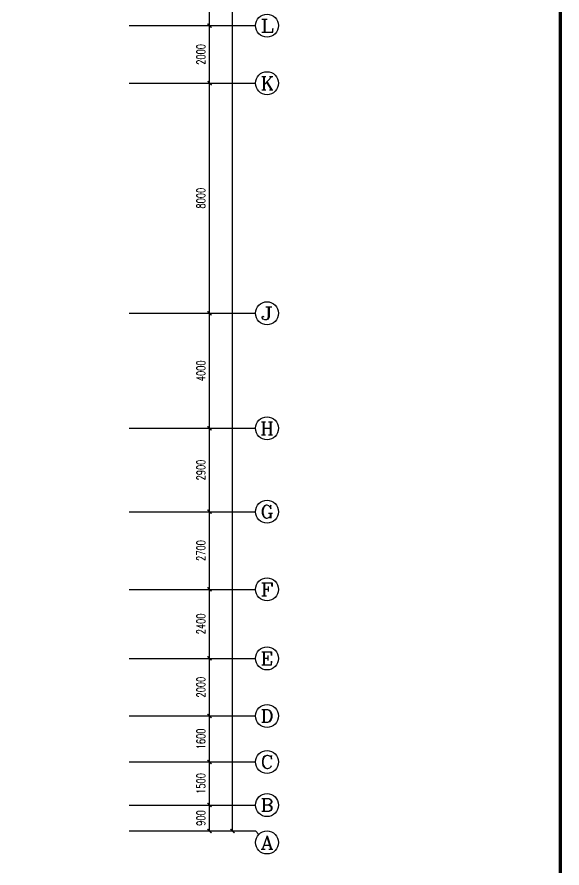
# Model space of a CAD drawing. Extents: x 190999 to 834799, y -200814 to 215286.
# Drawn here: x 730792 to 749759, y -62882 to -33296 of the extents above; entities that cross this region are included whole.
import ezdxf
from ezdxf.enums import TextEntityAlignment as Align

# ---------------------------------------------------------------- set-up
doc = ezdxf.new("R2010")
doc.units = 0
doc.header["$LTSCALE"] = 1000
doc.header["$MEASUREMENT"] = 0
for name, color, linetype in [('AXIS', 3, 'Continuous'), ('AXIS_TEXT', 7, 'Continuous'), ('图框', 189, 'Continuous')]:
    doc.layers.add(name, color=color, linetype=linetype)
doc.styles.add('_TCH_AXIS', font='COMPLEX', dxfattribs={"bigfont": 'GBCBIG'})
doc.styles.add('COMPLEX', font='COMPLEX')
doc.styles.add('DIM_FONT', font='SIMPLEX', dxfattribs={"width": 0.7, "bigfont": 'GBCBIG'})
doc.dimstyles.new('DIMN', dxfattribs={"dimtxt": 300, "dimasz": 100, "dimexe": 250, "dimexo": 300, "dimgap": 150, "dimtad": 1, "dimdec": 0, "dimzin": 0, "dimdsep": 46, "dimtxsty": 'DIM_FONT', "dimblk": 'ARCHTICK', "dimcen": 0.09, "dimclrt": 7, "dimazin": 2, "dimtfac": 1, "dimtdec": 0, "dimtix": 1, "dimtmove": 2, "dimatfit": 3, "dimfxl": 0, "dimtolj": 1, "dimtzin": 0, "dimarcsym": 0})

# ---------------------------------------------------------------- blocks, each defined once
blk = doc.blocks.new('TJAD_TK_A0')
at = {"layer": '图框', "const_width": 1.2}
blk.add_lwpolyline([(2152, -431.7), (2152, 389.3), (998, 389.3), (998, -431.7)], close=True, dxfattribs=at)
blk = doc.blocks.new('_ArchTick')
at = {"const_width": 0.5}
blk.add_lwpolyline([(-0.7, -0.7), (0.7, 0.7)], dxfattribs=at)
blk = doc.blocks.new('*D636')
at = {"layer": 'AXIS', "color": 0, "lineweight": -2}
for p, q in [((736699, -60696), (737743, -60696)), ((737493, -61596), (737493, -60696)), ((736699, -61596), (737743, -61596))]:
    blk.add_line(p, q, dxfattribs=at)
at = {"layer": 'Defpoints', "color": 0}
for p in [(736399, -60696), (737493, -60696), (736399, -61596)]:
    blk.add_point(p, dxfattribs=at)
at = {"layer": 'AXIS', "color": 0, "lineweight": -2, "xscale": 100, "yscale": 100, "zscale": 100}
for p, rotation in [((737493, -60696), 90), ((737493, -61596), 270)]:
    blk.add_blockref('_ArchTick', p, dxfattribs=dict(at, rotation=rotation))
at = {"layer": 'AXIS', "color": 7, "insert": (737193, -61146), "char_height": 300, "attachment_point": 5, "rotation": 90, "style": 'DIM_FONT'}
blk.add_mtext('\\A1;900', dxfattribs=at)
blk = doc.blocks.new('*D637')
at = {"layer": 'AXIS', "color": 0, "lineweight": -2}
for p, q in [((736699, -59196), (737743, -59196)), ((737493, -60696), (737493, -59196)), ((736699, -60696), (737743, -60696))]:
    blk.add_line(p, q, dxfattribs=at)
at = {"layer": 'Defpoints', "color": 0}
for p in [(736399, -59196), (737493, -59196), (736399, -60696)]:
    blk.add_point(p, dxfattribs=at)
at = {"layer": 'AXIS', "color": 0, "lineweight": -2, "xscale": 100, "yscale": 100, "zscale": 100}
for p, rotation in [((737493, -59196), 90), ((737493, -60696), 270)]:
    blk.add_blockref('_ArchTick', p, dxfattribs=dict(at, rotation=rotation))
at = {"layer": 'AXIS', "color": 7, "insert": (737193, -59946), "char_height": 300, "attachment_point": 5, "rotation": 90, "style": 'DIM_FONT'}
blk.add_mtext('\\A1;1500', dxfattribs=at)
blk = doc.blocks.new('*D638')
at = {"layer": 'AXIS', "color": 0, "lineweight": -2}
for p, q in [((736699, -57596), (737743, -57596)), ((737493, -59196), (737493, -57596)), ((736699, -59196), (737743, -59196))]:
    blk.add_line(p, q, dxfattribs=at)
at = {"layer": 'Defpoints', "color": 0}
for p in [(736399, -57596), (737493, -57596), (736399, -59196)]:
    blk.add_point(p, dxfattribs=at)
at = {"layer": 'AXIS', "color": 0, "lineweight": -2, "xscale": 100, "yscale": 100, "zscale": 100}
for p, rotation in [((737493, -57596), 90), ((737493, -59196), 270)]:
    blk.add_blockref('_ArchTick', p, dxfattribs=dict(at, rotation=rotation))
at = {"layer": 'AXIS', "color": 7, "insert": (737193, -58396), "char_height": 300, "attachment_point": 5, "rotation": 90, "style": 'DIM_FONT'}
blk.add_mtext('\\A1;1600', dxfattribs=at)
blk = doc.blocks.new('*D639')
at = {"layer": 'AXIS', "color": 0, "lineweight": -2}
for p, q in [((736699, -55596), (737743, -55596)), ((737493, -57596), (737493, -55596)), ((736699, -57596), (737743, -57596))]:
    blk.add_line(p, q, dxfattribs=at)
at = {"layer": 'Defpoints', "color": 0}
for p in [(736399, -55596), (737493, -55596), (736399, -57596)]:
    blk.add_point(p, dxfattribs=at)
at = {"layer": 'AXIS', "color": 0, "lineweight": -2, "xscale": 100, "yscale": 100, "zscale": 100}
for p, rotation in [((737493, -55596), 90), ((737493, -57596), 270)]:
    blk.add_blockref('_ArchTick', p, dxfattribs=dict(at, rotation=rotation))
at = {"layer": 'AXIS', "color": 7, "insert": (737193, -56596), "char_height": 300, "attachment_point": 5, "rotation": 90, "style": 'DIM_FONT'}
blk.add_mtext('\\A1;2000', dxfattribs=at)
blk = doc.blocks.new('*D640')
at = {"layer": 'AXIS', "color": 0, "lineweight": -2}
for p, q in [((736699, -53196), (737743, -53196)), ((737493, -55596), (737493, -53196)), ((736699, -55596), (737743, -55596))]:
    blk.add_line(p, q, dxfattribs=at)
at = {"layer": 'Defpoints', "color": 0}
for p in [(736399, -53196), (737493, -53196), (736399, -55596)]:
    blk.add_point(p, dxfattribs=at)
at = {"layer": 'AXIS', "color": 0, "lineweight": -2, "xscale": 100, "yscale": 100, "zscale": 100}
for p, rotation in [((737493, -53196), 90), ((737493, -55596), 270)]:
    blk.add_blockref('_ArchTick', p, dxfattribs=dict(at, rotation=rotation))
at = {"layer": 'AXIS', "color": 7, "insert": (737193, -54396), "char_height": 300, "attachment_point": 5, "rotation": 90, "style": 'DIM_FONT'}
blk.add_mtext('\\A1;2400', dxfattribs=at)
blk = doc.blocks.new('*D641')
at = {"layer": 'AXIS', "color": 0, "lineweight": -2}
for p, q in [((736699, -50496), (737743, -50496)), ((737493, -53196), (737493, -50496)), ((736699, -53196), (737743, -53196))]:
    blk.add_line(p, q, dxfattribs=at)
at = {"layer": 'Defpoints', "color": 0}
for p in [(736399, -50496), (737493, -50496), (736399, -53196)]:
    blk.add_point(p, dxfattribs=at)
at = {"layer": 'AXIS', "color": 0, "lineweight": -2, "xscale": 100, "yscale": 100, "zscale": 100}
for p, rotation in [((737493, -50496), 90), ((737493, -53196), 270)]:
    blk.add_blockref('_ArchTick', p, dxfattribs=dict(at, rotation=rotation))
at = {"layer": 'AXIS', "color": 7, "insert": (737193, -51846), "char_height": 300, "attachment_point": 5, "rotation": 90, "style": 'DIM_FONT'}
blk.add_mtext('\\A1;2700', dxfattribs=at)
blk = doc.blocks.new('*D642')
at = {"layer": 'AXIS', "color": 0, "lineweight": -2}
for p, q in [((736699, -47596), (737743, -47596)), ((737493, -50496), (737493, -47596)), ((736699, -50496), (737743, -50496))]:
    blk.add_line(p, q, dxfattribs=at)
at = {"layer": 'Defpoints', "color": 0}
for p in [(736399, -47596), (737493, -47596), (736399, -50496)]:
    blk.add_point(p, dxfattribs=at)
at = {"layer": 'AXIS', "color": 0, "lineweight": -2, "xscale": 100, "yscale": 100, "zscale": 100}
for p, rotation in [((737493, -47596), 90), ((737493, -50496), 270)]:
    blk.add_blockref('_ArchTick', p, dxfattribs=dict(at, rotation=rotation))
at = {"layer": 'AXIS', "color": 7, "insert": (737193, -49046), "char_height": 300, "attachment_point": 5, "rotation": 90, "style": 'DIM_FONT'}
blk.add_mtext('\\A1;2900', dxfattribs=at)
blk = doc.blocks.new('*D643')
at = {"layer": 'AXIS', "color": 0, "lineweight": -2}
for p, q in [((736699, -43596), (737743, -43596)), ((737493, -47596), (737493, -43596)), ((736699, -47596), (737743, -47596))]:
    blk.add_line(p, q, dxfattribs=at)
at = {"layer": 'Defpoints', "color": 0}
for p in [(736399, -43596), (737493, -43596), (736399, -47596)]:
    blk.add_point(p, dxfattribs=at)
at = {"layer": 'AXIS', "color": 0, "lineweight": -2, "xscale": 100, "yscale": 100, "zscale": 100}
for p, rotation in [((737493, -43596), 90), ((737493, -47596), 270)]:
    blk.add_blockref('_ArchTick', p, dxfattribs=dict(at, rotation=rotation))
at = {"layer": 'AXIS', "color": 7, "insert": (737193, -45596), "char_height": 300, "attachment_point": 5, "rotation": 90, "style": 'DIM_FONT'}
blk.add_mtext('\\A1;4000', dxfattribs=at)
blk = doc.blocks.new('*D644')
at = {"layer": 'AXIS', "color": 0, "lineweight": -2}
for p, q in [((736699, -35596), (737743, -35596)), ((737493, -43596), (737493, -35596)), ((736699, -43596), (737743, -43596))]:
    blk.add_line(p, q, dxfattribs=at)
at = {"layer": 'Defpoints', "color": 0}
for p in [(736399, -35596), (737493, -35596), (736399, -43596)]:
    blk.add_point(p, dxfattribs=at)
at = {"layer": 'AXIS', "color": 0, "lineweight": -2, "xscale": 100, "yscale": 100, "zscale": 100}
for p, rotation in [((737493, -35596), 90), ((737493, -43596), 270)]:
    blk.add_blockref('_ArchTick', p, dxfattribs=dict(at, rotation=rotation))
at = {"layer": 'AXIS', "color": 7, "insert": (737193, -39596), "char_height": 300, "attachment_point": 5, "rotation": 90, "style": 'DIM_FONT'}
blk.add_mtext('\\A1;8000', dxfattribs=at)
blk = doc.blocks.new('*D645')
at = {"layer": 'AXIS', "color": 0, "lineweight": -2}
for p, q in [((736699, -33596), (737743, -33596)), ((737493, -35596), (737493, -33596)), ((736699, -35596), (737743, -35596))]:
    blk.add_line(p, q, dxfattribs=at)
at = {"layer": 'Defpoints', "color": 0}
for p in [(736399, -33596), (737493, -33596), (736399, -35596)]:
    blk.add_point(p, dxfattribs=at)
at = {"layer": 'AXIS', "color": 0, "lineweight": -2, "xscale": 100, "yscale": 100, "zscale": 100}
for p, rotation in [((737493, -33596), 90), ((737493, -35596), 270)]:
    blk.add_blockref('_ArchTick', p, dxfattribs=dict(at, rotation=rotation))
at = {"layer": 'AXIS', "color": 7, "insert": (737193, -34596), "char_height": 300, "attachment_point": 5, "rotation": 90, "style": 'DIM_FONT'}
blk.add_mtext('\\A1;2000', dxfattribs=at)
blk = doc.blocks.new('*D646')
at = {"layer": 'AXIS', "color": 0, "lineweight": -2}
for p, q in [((736699, -29596), (737743, -29596)), ((737493, -33596), (737493, -29596)), ((736699, -33596), (737743, -33596))]:
    blk.add_line(p, q, dxfattribs=at)
at = {"layer": 'Defpoints', "color": 0}
for p in [(736399, -29596), (737493, -29596), (736399, -33596)]:
    blk.add_point(p, dxfattribs=at)
at = {"layer": 'AXIS', "color": 0, "lineweight": -2, "xscale": 100, "yscale": 100, "zscale": 100}
for p, rotation in [((737493, -29596), 90), ((737493, -33596), 270)]:
    blk.add_blockref('_ArchTick', p, dxfattribs=dict(at, rotation=rotation))
at = {"layer": 'AXIS', "color": 7, "insert": (737193, -31596), "char_height": 300, "attachment_point": 5, "rotation": 90, "style": 'DIM_FONT'}
blk.add_mtext('\\A1;4000', dxfattribs=at)
blk = doc.blocks.new('*D663')
at = {"layer": 'AXIS', "color": 0, "lineweight": -2}
for p, q in [((736699, 26404), (738543, 26404)), ((738293, -61596), (738293, 26404)), ((736699, -61596), (738543, -61596))]:
    blk.add_line(p, q, dxfattribs=at)
at = {"layer": 'Defpoints', "color": 0}
for p in [(736399, 26404), (738293, 26404), (736399, -61596)]:
    blk.add_point(p, dxfattribs=at)
at = {"layer": 'AXIS', "color": 0, "lineweight": -2, "xscale": 100, "yscale": 100, "zscale": 100}
for p, rotation in [((738293, 26404), 90), ((738293, -61596), 270)]:
    blk.add_blockref('_ArchTick', p, dxfattribs=dict(at, rotation=rotation))
at = {"layer": 'AXIS', "color": 7, "insert": (737993, -17596), "char_height": 300, "attachment_point": 5, "rotation": 90, "style": 'DIM_FONT'}
blk.add_mtext('\\A1;88000', dxfattribs=at)
blk = doc.blocks.new('_AXISO')
blk.add_circle((0, 0), 0.5)
at = {"layer": 'AXIS_TEXT', "style": 'COMPLEX', "width": 1.041667}
blk.add_attdef('A', text='', height=0.56, dxfattribs=at).set_placement((-0.25, -0.28), (0.25, -0.28), align=Align.FIT)

msp = doc.modelspace()

# ---------------------------------------------------------------- linework, layer by layer
at = {"layer": 'AXIS'}
for p, q in [((734698.5, -33596.3), (739093, -33596.3)), ((734698.5, -35596.3), (739093, -35596.3)), ((734698.5, -43596.3), (739093, -43596.3)), ((734698.5, -47596.3), (739093, -47596.3)), ((734698.5, -50496.3), (739093, -50496.3)), ((734698.5, -53196.3), (739093, -53196.3)), ((734698.5, -55596.3), (739093, -55596.3)), ((734698.5, -57596.3), (739093, -57596.3)), ((734698.5, -59196.3), (739093, -59196.3)), ((734698.5, -60696.3), (739093, -60696.3)), ((734698.5, -61596.3), (739093, -61596.3)), ((739210.1, -61713.5), (739093, -61596.3))]:
    msp.add_line(p, q, dxfattribs=at)

# ---------------------------------------------------------------- block references
ref = msp.add_blockref('_AXISO', (739493, -33596.3), dxfattribs=dict(at, xscale=800, yscale=800, zscale=800))
ref.add_attrib('A', 'L', dxfattribs={"layer": 'AXIS_TEXT', "height": 452.5, "style": '_TCH_AXIS', "width": 1.4}).set_placement((739266.7, -33822.6), (739719.3, -33822.6), align=Align.FIT)
ref = msp.add_blockref('_AXISO', (739493, -35596.3), dxfattribs=dict(at, xscale=800, yscale=800, zscale=800))
ref.add_attrib('A', 'K', dxfattribs={"layer": 'AXIS_TEXT', "height": 452.5, "style": '_TCH_AXIS', "width": 1.105263}).set_placement((739266.7, -35822.6), (739719.3, -35822.6), align=Align.FIT)
ref = msp.add_blockref('_AXISO', (739493, -43596.3), dxfattribs=dict(at, xscale=800, yscale=800, zscale=800))
ref.add_attrib('A', 'J', dxfattribs={"layer": 'AXIS_TEXT', "height": 452.5, "style": '_TCH_AXIS', "width": 1.909091}).set_placement((739266.7, -43822.6), (739719.3, -43822.6), align=Align.FIT)
ref = msp.add_blockref('_AXISO', (739493, -47596.3), dxfattribs=dict(at, xscale=800, yscale=800, zscale=800))
ref.add_attrib('A', 'H', dxfattribs={"layer": 'AXIS_TEXT', "height": 452.5, "style": '_TCH_AXIS', "width": 1.05}).set_placement((739266.7, -47822.6), (739719.3, -47822.6), align=Align.FIT)
ref = msp.add_blockref('_AXISO', (739493, -50496.3), dxfattribs=dict(at, xscale=800, yscale=800, zscale=800))
ref.add_attrib('A', 'G', dxfattribs={"layer": 'AXIS_TEXT', "height": 452.5, "style": '_TCH_AXIS', "width": 1.166667}).set_placement((739266.7, -50722.6), (739719.3, -50722.6), align=Align.FIT)
ref = msp.add_blockref('_AXISO', (739493, -53196.3), dxfattribs=dict(at, xscale=800, yscale=800, zscale=800))
ref.add_attrib('A', 'F', dxfattribs={"layer": 'AXIS_TEXT', "height": 452.5, "style": '_TCH_AXIS', "width": 1.3125}).set_placement((739266.7, -53422.6), (739719.3, -53422.6), align=Align.FIT)
ref = msp.add_blockref('_AXISO', (739493, -55596.3), dxfattribs=dict(at, xscale=800, yscale=800, zscale=800))
ref.add_attrib('A', 'E', dxfattribs={"layer": 'AXIS_TEXT', "height": 452.5, "style": '_TCH_AXIS', "width": 1.3125}).set_placement((739266.7, -55822.6), (739719.3, -55822.6), align=Align.FIT)
ref = msp.add_blockref('_AXISO', (739493, -57596.3), dxfattribs=dict(at, xscale=800, yscale=800, zscale=800))
ref.add_attrib('A', 'D', dxfattribs={"layer": 'AXIS_TEXT', "height": 452.5, "style": '_TCH_AXIS', "width": 1.235294}).set_placement((739266.7, -57822.6), (739719.3, -57822.6), align=Align.FIT)
ref = msp.add_blockref('_AXISO', (739493, -59196.3), dxfattribs=dict(at, xscale=800, yscale=800, zscale=800))
ref.add_attrib('A', 'C', dxfattribs={"layer": 'AXIS_TEXT', "height": 452.5, "style": '_TCH_AXIS', "width": 1.4}).set_placement((739266.7, -59422.6), (739719.3, -59422.6), align=Align.FIT)
ref = msp.add_blockref('_AXISO', (739493, -60696.3), dxfattribs=dict(at, xscale=800, yscale=800, zscale=800))
ref.add_attrib('A', 'B', dxfattribs={"layer": 'AXIS_TEXT', "height": 452.5, "style": '_TCH_AXIS', "width": 1.235294}).set_placement((739266.7, -60922.6), (739719.3, -60922.6), align=Align.FIT)
ref = msp.add_blockref('_AXISO', (739493, -61996.3), dxfattribs=dict(at, xscale=800, yscale=800, zscale=800))
ref.add_attrib('A', 'A', dxfattribs={"layer": 'AXIS_TEXT', "height": 452.5, "style": '_TCH_AXIS', "width": 1.166667}).set_placement((739266.7, -62222.6), (739719.3, -62222.6), align=Align.FIT)
at = {"layer": '图框', "xscale": 100, "yscale": 100, "zscale": 100, "rotation": 270}
msp.add_blockref('TJAD_TK_A0', (710768.8, 134286.5), dxfattribs=at)

# ---------------------------------------------------------------- dimensions: what is measured, and where the dimension line sits
at = {"layer": 'AXIS'}
for p1, p2, distance, picture, middle in [((736398.5, -61596.3), (736398.5, 26403.7), -1894.4, '*D663', (737993, -17596.3)), ((736398.5, -33596.3), (736398.5, -29596.3), -1094.4, '*D646', (737193, -31596.3)), ((736398.5, -35596.3), (736398.5, -33596.3), -1094.4, '*D645', (737193, -34596.3)), ((736398.5, -43596.3), (736398.5, -35596.3), -1094.4, '*D644', (737193, -39596.3)), ((736398.5, -47596.3), (736398.5, -43596.3), -1094.4, '*D643', (737193, -45596.3)), ((736398.5, -50496.3), (736398.5, -47596.3), -1094.4, '*D642', (737193, -49046.3)), ((736398.5, -53196.3), (736398.5, -50496.3), -1094.4, '*D641', (737193, -51846.3)), ((736398.5, -55596.3), (736398.5, -53196.3), -1094.4, '*D640', (737193, -54396.3)), ((736398.5, -57596.3), (736398.5, -55596.3), -1094.4, '*D639', (737193, -56596.3)), ((736398.5, -59196.3), (736398.5, -57596.3), -1094.4, '*D638', (737193, -58396.3)), ((736398.5, -60696.3), (736398.5, -59196.3), -1094.4, '*D637', (737193, -59946.3)), ((736398.5, -61596.3), (736398.5, -60696.3), -1094.4, '*D636', (737193, -61146.3))]:
    dim = msp.add_aligned_dim(p1=p1, p2=p2, distance=distance, dimstyle='DIMN', dxfattribs=at)
    dim.commit()
    dim.dimension.update_dxf_attribs({"geometry": picture, "text_midpoint": middle})

doc.saveas('drawing.dxf')
